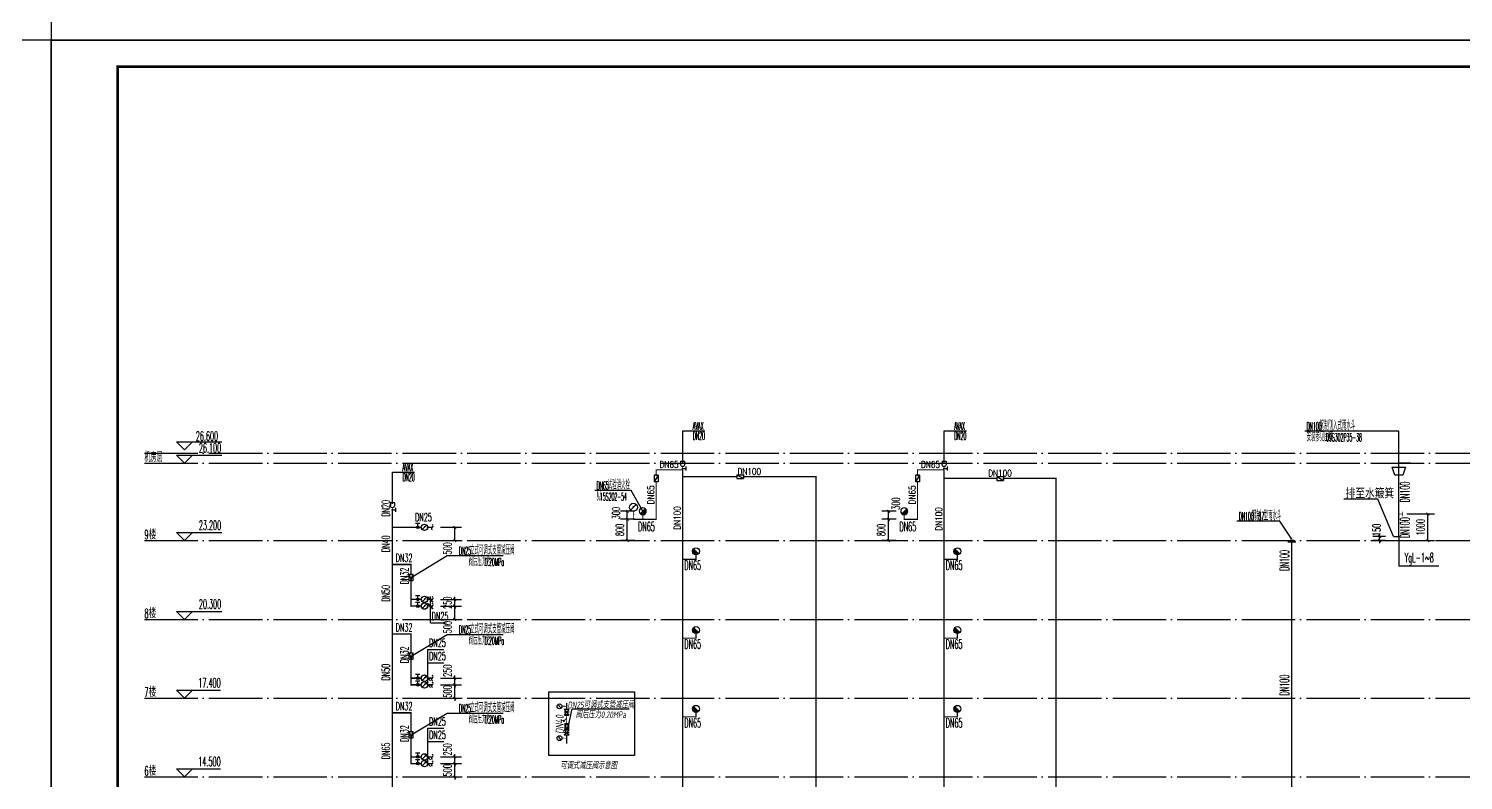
# Model space of a CAD drawing. Extents: x 27938 to 1507990, y 110129 to 923079.
# Drawn here: x 1188619 to 1242401, y 675961 to 704109 of the extents above; entities that cross this region are included whole.
import ezdxf
from ezdxf.enums import TextEntityAlignment as Align

# ---------------------------------------------------------------- set-up
doc = ezdxf.new("R2010")
doc.units = 0
doc.header["$LTSCALE"] = 1000
doc.header["$MEASUREMENT"] = 0
doc.linetypes.add('DOTE', pattern=[2.42, 2, -0.2, 0.02, -0.2])
for name, color, linetype in [('$AUDIT_BAD_LAYER2', 7, 'Continuous'), ('-FJ', 2, 'Continuous'), ('-JS', 4, 'Continuous'), ('DIM_不分区消火栓', 1, 'Continuous'), ('DIM_消防', 3, 'Continuous'), ('DIM_给水', 3, 'Continuous'), ('DIM_雨水', 4, 'Continuous'), ('EQUIP_污水', 7, 'Continuous'), ('EQUIP_消火栓', 7, 'Continuous'), ('EQUIP_给水', 7, 'Continuous'), ('PIPE-不分区消火栓', 1, 'TG_X'), ('PIPE-给水中', 72, 'J2'), ('PIPE-给水高', 91, 'J3'), ('PIPE-雨水', 4, 'TG_Y'), ('TEXT_不分区消火栓', 7, 'Continuous'), ('TEXT_给水', 7, 'Continuous'), ('TWT', 7, 'Continuous'), ('TWT_DIM', 3, 'Continuous'), ('TWT_ELEV', 3, 'Continuous'), ('TWT_LEAD', 3, 'Continuous'), ('TWT_TEXT', 7, 'Continuous'), ('TWT_TITLE', 7, 'Continuous'), ('VALVE_不分区消火栓', 7, 'Continuous'), ('VALVE_消防', 7, 'Continuous'), ('VALVE_给水', 7, 'Continuous'), ('VPIPE_DIM', 3, 'Continuous'), ('图框', 140, 'Continuous')]:
    doc.layers.add(name, color=color, linetype=linetype)
doc.styles.add('_TCH_DIM_T3', font='SIMPLEX.shx', dxfattribs={"width": 0.494118, "bigfont": 'GBCBIG.shx'})
doc.styles.add('_TWT_PIPEDN', font='SIMPLEX', dxfattribs={"width": 0.8, "height": 3.5, "bigfont": 'HZTXT'})
doc.styles.add('_TWT_SERIAL', font='SIMPLEX', dxfattribs={"width": 0.8, "height": 3.5, "bigfont": 'HZTXT'})
doc.styles.add('l3', font='isocp.shx', dxfattribs={"width": 0.7, "oblique": 9, "bigfont": 'hztxt.shx'})
doc.styles.get("Standard").update_dxf_attribs({"font": 'gbenor.shx', "bigfont": 'gbcbig.shx'})
doc.styles.add('TG_LINETYPE', font='SIMPLEX', dxfattribs={"width": 0.8, "height": 3, "bigfont": 'HZTXT'})
doc.linetypes.add('J2', pattern='A,3,-0.2,["J2",Standard,S=0.25,R=0,X=-0.1,Y=-0.115],-0.35', length=3.55)
doc.linetypes.add('J3', pattern='A,3,-0.2,["J3",Standard,S=0.25,R=0,X=-0.1,Y=-0.115],-0.35', length=3.55)
doc.linetypes.add('TG_X', pattern='A,2,-0.229,["X",TG_LINETYPE,S=0.1,R=0,X=-0.229,Y=-0.15],0', length=2.229)
doc.linetypes.add('TG_Y', pattern='A,2,-0.229,["Y",TG_LINETYPE,S=0.1,R=0,X=-0.229,Y=-0.15],0', length=2.229)
doc.dimstyles.new('_TWT_ARCH&&100', dxfattribs={"dimtxt": 297.5, "dimasz": 100, "dimexe": 250, "dimexo": 300, "dimgap": 126.25, "dimtad": 1, "dimdec": 0, "dimzin": 0, "dimdsep": 46, "dimtxsty": '_TCH_DIM_T3', "dimblk": 'ARCHTICK', "dimcen": 0.09, "dimclrt": 7, "dimazin": 2, "dimtfac": 1, "dimtdec": 0, "dimtix": 1, "dimtmove": 2, "dimatfit": 3, "dimfxl": 1, "dimtolj": 1, "dimtzin": 0, "dimarcsym": 0})

# ---------------------------------------------------------------- blocks, each defined once
blk = doc.blocks.new('$VALVE$00000497')
for p, q in [((78, 138), (-78, 138)), ((0, 50), (0, 138))]:
    blk.add_line(p, q)
at = {"const_width": 49.6}
blk.add_lwpolyline([(25, 0, 1), (-25, 0, 1)], format="xyb", close=True, dxfattribs=at)
blk.add_circle((0, 0), 50)
blk = doc.blocks.new('$VALVE$00000742')
blk.add_line((-93, -93), (93, 93))
blk.add_lwpolyline([(93, 93, 0, 50, 0), (-13, 22, 50, 50, 0)], format="xyseb")
blk.add_circle((0, 0), 150)
for p in [(-150, 0), (150, 0)]:
    blk.add_point(p)
blk = doc.blocks.new('$TwtSys$00000132')
at = {"elevation": 0}
blk.add_lwpolyline([(7, -101, -0.575183), (0, 0, 0.604745), (-11, 101, 16.924828)], format="xyb", dxfattribs=at)
blk = doc.blocks.new('$VALVE$00000301')
for points in [[(-125, 72), (125, 0), (-125, -72)], [(-125, 72), (-125, -72), (125, -72), (125, 72), (-125, 72)]]:
    blk.add_lwpolyline(points)
for p in [(-125, 0), (125, 0)]:
    blk.add_point(p)
blk = doc.blocks.new('$TwtSys$00000386')
blk.add_line((-93, 93, 0), (93, -93, 0))
blk.add_circle((0, 0, 0), 131)
at = {"color": 0}
for points in [[(34, -127, 0), (-127, 34, 0), (93, -93, 0), (-93, 93, 0)], [(-34, -127, 0), (-127, -34, 0), (34, -127, 0), (-127, 34, 0)], [(-93, -93, 0), (-93, -93, 0), (-34, -127, 0), (-127, -34, 0)]]:
    blk.add_solid(points, dxfattribs=at)
at = {"flags": 9}
blk.add_attdef('A', (0, 0, 0), '', height=0.00524, dxfattribs=at)
blk = doc.blocks.new('jzf1')
at = {"layer": '$AUDIT_BAD_LAYER2'}
for p, q in [((-1.5, 2.3), (1.5, 2.3)), ((0, 0.8), (0, 2.3))]:
    blk.add_line(p, q, dxfattribs=at)
at = {"layer": '$AUDIT_BAD_LAYER2', "const_width": 0.75}
blk.add_lwpolyline([(-0.4, 0, 1), (0.4, 0, 1)], format="xyb", close=True, dxfattribs=at)
blk = doc.blocks.new('zdpqf')
at = {"layer": '$AUDIT_BAD_LAYER2'}
for p, q in [((-1.5, 6.1), (-1.5, 3.6)), ((1.5, 6.1), (-1.5, 6.1)), ((1.5, 6.1), (1.5, 3.6))]:
    blk.add_line(p, q, dxfattribs=at)
at = {"layer": '$AUDIT_BAD_LAYER2', "const_width": 0.4}
for points in [[(0, 6.1), (0, 6.6)], [(0, -0.9), (0, 2.1)]]:
    blk.add_lwpolyline(points, dxfattribs=at)
at = {"layer": '$AUDIT_BAD_LAYER2'}
blk.add_arc((0, 3.6), 1.5, 180, 0, dxfattribs=at)
at = {"layer": '$AUDIT_BAD_LAYER2', "extrusion": (0, 0, -1), "zscale": -1, "rotation": 270}
blk.add_blockref('jzf1', (0, 0.6), dxfattribs=at)
blk = doc.blocks.new('$VALVE$00000597')
blk.add_line((-93, 357), (93, 543))
blk.add_lwpolyline([(93, 543, 0, 50, 0), (-31, 456, 50, 50, 0)], format="xyseb")
for points, const_width in [([(0, 300), (0, 0)], 30), ([(0, 182), (75, 182), (75, 107)], 7.5)]:
    blk.add_lwpolyline(points, dxfattribs=dict(const_width=const_width))
blk.add_circle((0, 450), 150)
blk = doc.blocks.new('_ArchTick')
at = {"color": 0, "linetype": 'ByBlock', "const_width": 0.4}
blk.add_lwpolyline([(-0.5, -0.5), (0.5, 0.5)], dxfattribs=at)
blk = doc.blocks.new('*D222')
at = {"layer": 'Defpoints', "color": 0}
for p in [(1220853, 686036), (1221440, 686036), (1221440, 685736)]:
    blk.add_point(p, dxfattribs=at)
at = {"layer": 'DIM_不分区消火栓', "color": 0, "lineweight": -2}
for p, q in [((1221140, 686036), (1220603, 686036)), ((1221140, 685736), (1220603, 685736)), ((1220853, 685736), (1220853, 686036))]:
    blk.add_line(p, q, dxfattribs=at)
at = {"layer": 'DIM_不分区消火栓', "color": 0, "lineweight": -2, "xscale": 100, "yscale": 100, "zscale": 100}
for p, rotation in [((1220853, 686036), 90), ((1220853, 685736), 270)]:
    blk.add_blockref('_ArchTick', p, dxfattribs=dict(at, rotation=rotation))
at = {"layer": 'DIM_不分区消火栓', "color": 7, "insert": (1221128, 686325), "char_height": 297.5, "attachment_point": 5, "rotation": 90, "style": '_TCH_DIM_T3'}
blk.add_mtext('\\A1;300', dxfattribs=at)
blk = doc.blocks.new('*D223')
at = {"layer": 'Defpoints', "color": 0}
for p in [(1220853, 685736), (1221440, 685736), (1221440, 684936)]:
    blk.add_point(p, dxfattribs=at)
at = {"layer": 'DIM_不分区消火栓', "color": 0, "lineweight": -2}
for p, q in [((1221140, 685736), (1220603, 685736)), ((1220853, 684936), (1220853, 685736)), ((1221140, 684936), (1220603, 684936))]:
    blk.add_line(p, q, dxfattribs=at)
at = {"layer": 'DIM_不分区消火栓', "color": 0, "lineweight": -2, "xscale": 100, "yscale": 100, "zscale": 100}
for p, rotation in [((1220853, 685736), 90), ((1220853, 684936), 270)]:
    blk.add_blockref('_ArchTick', p, dxfattribs=dict(at, rotation=rotation))
at = {"layer": 'DIM_不分区消火栓', "color": 7, "insert": (1220578, 685336), "char_height": 297.5, "attachment_point": 5, "rotation": 90, "style": '_TCH_DIM_T3'}
blk.add_mtext('\\A1;800', dxfattribs=at)
blk = doc.blocks.new('*D224')
at = {"layer": 'Defpoints', "color": 0}
for p in [(1211053, 686036), (1211640, 686036), (1211640, 685736)]:
    blk.add_point(p, dxfattribs=at)
at = {"layer": 'DIM_不分区消火栓', "color": 0, "lineweight": -2}
for p, q in [((1211340, 686036), (1210803, 686036)), ((1211340, 685736), (1210803, 685736)), ((1211053, 685736), (1211053, 686036))]:
    blk.add_line(p, q, dxfattribs=at)
at = {"layer": 'DIM_不分区消火栓', "color": 0, "lineweight": -2, "xscale": 100, "yscale": 100, "zscale": 100}
for p, rotation in [((1211053, 686036), 90), ((1211053, 685736), 270)]:
    blk.add_blockref('_ArchTick', p, dxfattribs=dict(at, rotation=rotation))
at = {"layer": 'DIM_不分区消火栓', "color": 7, "insert": (1210635, 685965), "char_height": 297.5, "attachment_point": 5, "rotation": 90, "style": '_TCH_DIM_T3'}
blk.add_mtext('\\A1;300', dxfattribs=at)
blk = doc.blocks.new('*D225')
at = {"layer": 'Defpoints', "color": 0}
for p in [(1211053, 685736), (1211640, 685736), (1211640, 684936)]:
    blk.add_point(p, dxfattribs=at)
at = {"layer": 'DIM_不分区消火栓', "color": 0, "lineweight": -2}
for p, q in [((1211340, 685736), (1210803, 685736)), ((1211053, 684936), (1211053, 685736)), ((1211340, 684936), (1210803, 684936))]:
    blk.add_line(p, q, dxfattribs=at)
at = {"layer": 'DIM_不分区消火栓', "color": 0, "lineweight": -2, "xscale": 100, "yscale": 100, "zscale": 100}
for p, rotation in [((1211053, 685736), 90), ((1211053, 684936), 270)]:
    blk.add_blockref('_ArchTick', p, dxfattribs=dict(at, rotation=rotation))
at = {"layer": 'DIM_不分区消火栓', "color": 7, "insert": (1210778, 685336), "char_height": 297.5, "attachment_point": 5, "rotation": 90, "style": '_TCH_DIM_T3'}
blk.add_mtext('\\A1;800', dxfattribs=at)
blk = doc.blocks.new('*D325')
at = {"layer": 'Defpoints', "color": 0}
for p in [(1239980, 685936), (1241070, 685936), (1239980, 684936)]:
    blk.add_point(p, dxfattribs=at)
at = {"layer": 'TWT_DIM', "color": 0, "lineweight": -2}
for p, q in [((1240280, 685936), (1241320, 685936)), ((1241070, 684936), (1241070, 685936)), ((1240280, 684936), (1241320, 684936))]:
    blk.add_line(p, q, dxfattribs=at)
at = {"layer": 'TWT_DIM', "color": 0, "lineweight": -2, "xscale": 100, "yscale": 100, "zscale": 100}
for p, rotation in [((1241070, 685936), 90), ((1241070, 684936), 270)]:
    blk.add_blockref('_ArchTick', p, dxfattribs=dict(at, rotation=rotation))
at = {"layer": 'TWT_DIM', "color": 7, "insert": (1240795, 685436), "char_height": 297.5, "attachment_point": 5, "rotation": 90, "style": '_TCH_DIM_T3'}
blk.add_mtext('\\A1;1000', dxfattribs=at)
blk = doc.blocks.new('*D326')
at = {"layer": 'Defpoints', "color": 0}
for p in [(1239263, 685086), (1239780, 685086), (1239780, 684936)]:
    blk.add_point(p, dxfattribs=at)
at = {"layer": 'TWT_DIM', "color": 0, "lineweight": -2}
for p, q in [((1239480, 685086), (1239013, 685086)), ((1239480, 684936), (1239013, 684936)), ((1239263, 685086), (1239263, 685186)), ((1239263, 684936), (1239263, 685086)), ((1239263, 684936), (1239263, 684836))]:
    blk.add_line(p, q, dxfattribs=at)
at = {"layer": 'TWT_DIM', "color": 0, "lineweight": -2, "xscale": 100, "yscale": 100, "zscale": 100}
for p, rotation in [((1239263, 685086), 270), ((1239263, 684936), 90)]:
    blk.add_blockref('_ArchTick', p, dxfattribs=dict(at, rotation=rotation))
at = {"layer": 'TWT_DIM', "color": 7, "insert": (1239151, 685339), "char_height": 297.5, "attachment_point": 5, "rotation": 90, "style": '_TCH_DIM_T3'}
blk.add_mtext('\\A1;150', dxfattribs=at)
blk = doc.blocks.new('*D331')
at = {"layer": 'Defpoints', "color": 0}
for p in [(1203754, 679786), (1203754, 679536), (1204591, 679786)]:
    blk.add_point(p, dxfattribs=at)
at = {"layer": 'TWT_DIM', "color": 0, "lineweight": -2}
for p, q in [((1204591, 679786), (1204591, 679886)), ((1204054, 679786), (1204841, 679786)), ((1204054, 679536), (1204841, 679536)), ((1204591, 679536), (1204591, 679786)), ((1204591, 679536), (1204591, 679436))]:
    blk.add_line(p, q, dxfattribs=at)
at = {"layer": 'TWT_DIM', "color": 0, "lineweight": -2, "xscale": 100, "yscale": 100, "zscale": 100}
for p, rotation in [((1204591, 679786), 270), ((1204591, 679536), 90)]:
    blk.add_blockref('_ArchTick', p, dxfattribs=dict(at, rotation=rotation))
at = {"layer": 'TWT_DIM', "color": 7, "insert": (1204316, 680066), "char_height": 297.5, "attachment_point": 5, "rotation": 90, "style": '_TCH_DIM_T3'}
blk.add_mtext('\\A1;250', dxfattribs=at)
blk = doc.blocks.new('*D332')
at = {"layer": 'Defpoints', "color": 0}
for p in [(1203754, 679536), (1204591, 679536), (1203754, 679036)]:
    blk.add_point(p, dxfattribs=at)
at = {"layer": 'TWT_DIM', "color": 0, "lineweight": -2}
for p, q in [((1204054, 679536), (1204841, 679536)), ((1204591, 679536), (1204591, 679636)), ((1204591, 679036), (1204591, 679536)), ((1204054, 679036), (1204841, 679036)), ((1204591, 679036), (1204591, 678936))]:
    blk.add_line(p, q, dxfattribs=at)
at = {"layer": 'TWT_DIM', "color": 0, "lineweight": -2, "xscale": 100, "yscale": 100, "zscale": 100}
for p, rotation in [((1204591, 679536), 270), ((1204591, 679036), 90)]:
    blk.add_blockref('_ArchTick', p, dxfattribs=dict(at, rotation=rotation))
at = {"layer": 'TWT_DIM', "color": 7, "insert": (1204316, 679286), "char_height": 297.5, "attachment_point": 5, "rotation": 90, "style": '_TCH_DIM_T3'}
blk.add_mtext('\\A1;500', dxfattribs=at)
blk = doc.blocks.new('*D333')
at = {"layer": 'Defpoints', "color": 0}
for p in [(1203754, 676836), (1203754, 676586), (1204591, 676836)]:
    blk.add_point(p, dxfattribs=at)
at = {"layer": 'TWT_DIM', "color": 0, "lineweight": -2}
for p, q in [((1204054, 676836), (1204841, 676836)), ((1204054, 676586), (1204841, 676586)), ((1204591, 676836), (1204591, 676936)), ((1204591, 676586), (1204591, 676836)), ((1204591, 676586), (1204591, 676486))]:
    blk.add_line(p, q, dxfattribs=at)
at = {"layer": 'TWT_DIM', "color": 0, "lineweight": -2, "xscale": 100, "yscale": 100, "zscale": 100}
for p, rotation in [((1204591, 676836), 270), ((1204591, 676586), 90)]:
    blk.add_blockref('_ArchTick', p, dxfattribs=dict(at, rotation=rotation))
at = {"layer": 'TWT_DIM', "color": 7, "insert": (1204316, 677116), "char_height": 297.5, "attachment_point": 5, "rotation": 90, "style": '_TCH_DIM_T3'}
blk.add_mtext('\\A1;250', dxfattribs=at)
blk = doc.blocks.new('*D334')
at = {"layer": 'Defpoints', "color": 0}
for p in [(1203754, 676586), (1204591, 676586), (1203754, 676086)]:
    blk.add_point(p, dxfattribs=at)
at = {"layer": 'TWT_DIM', "color": 0, "lineweight": -2}
for p, q in [((1204054, 676586), (1204841, 676586)), ((1204591, 676586), (1204591, 676686)), ((1204591, 676086), (1204591, 676586)), ((1204054, 676086), (1204841, 676086)), ((1204591, 676086), (1204591, 675986))]:
    blk.add_line(p, q, dxfattribs=at)
at = {"layer": 'TWT_DIM', "color": 0, "lineweight": -2, "xscale": 100, "yscale": 100, "zscale": 100}
for p, rotation in [((1204591, 676586), 270), ((1204591, 676086), 90)]:
    blk.add_blockref('_ArchTick', p, dxfattribs=dict(at, rotation=rotation))
at = {"layer": 'TWT_DIM', "color": 7, "insert": (1204316, 676336), "char_height": 297.5, "attachment_point": 5, "rotation": 90, "style": '_TCH_DIM_T3'}
blk.add_mtext('\\A1;500', dxfattribs=at)
blk = doc.blocks.new('$ATTACHMENT$00000073')
at = {"const_width": 20}
for points in [[(0, 0), (150, 0)], [(150, 90), (150, -90)]]:
    blk.add_lwpolyline(points, dxfattribs=at)
blk = doc.blocks.new('$VALVE$00000316')
for p, q in [((-125, 72), (125, -72)), ((-125, 72), (-125, -72)), ((-125, 72), (125, 72)), ((125, 72), (125, -72)), ((-125, -72), (125, -72))]:
    blk.add_line(p, q)
at = {"const_width": 21.1}
blk.add_lwpolyline([(-11, 0, 1), (11, 0, 1)], format="xyb", close=True, dxfattribs=at)
for p in [(-125, 0), (125, 0)]:
    blk.add_point(p)
at = {"color": 7, "flags": 9}
for tag in ['XSIZE', 'YSIZE']:
    blk.add_attdef(tag, (0, 0), '', height=0.5, dxfattribs=at)
blk = doc.blocks.new('$ATTACHMENT$00000217')
blk.add_line((-150, 0), (150, 0))
at = {"const_width": 15}
blk.add_lwpolyline([(-99, 0, -1), (101, 0)], format="xyb", dxfattribs=at)
blk = doc.blocks.new('zf1')
at = {"layer": '$AUDIT_BAD_LAYER2'}
for p, q in [((0.5, 0.5), (-0.5, -0.5)), ((-0.5, 0.5), (0.5, -0.5)), ((-0.5, 0.5), (-0.5, -0.5)), ((0, 0.5), (0, -0.5)), ((0.5, 0.5), (0.5, -0.5))]:
    blk.add_line(p, q, dxfattribs=at)
blk = doc.blocks.new('jwq')
at = {"layer": '$AUDIT_BAD_LAYER2'}
for p, q in [((0, 0.25), (0, -0.25)), ((1, 0.25), (1, -0.25)), ((0.75, -0.25), (0.57, -0.43))]:
    blk.add_line(p, q, dxfattribs=at)
at = {"layer": '$AUDIT_BAD_LAYER2', "const_width": 0.1}
for points in [[(0, 0), (1, 0)], [(0.32, 0), (0.66, -0.34)]]:
    blk.add_lwpolyline(points, dxfattribs=at)
blk = doc.blocks.new('jyf')
at = {"layer": '$AUDIT_BAD_LAYER2'}
for p, q in [((0, 0.33), (1, 0)), ((1, 0), (0, -0.33))]:
    blk.add_line(p, q, dxfattribs=at)
blk.add_lwpolyline([(0, -0.33), (0, 0.33), (1, 0.33), (1, -0.33)], close=True, dxfattribs=at)
blk = doc.blocks.new('*D1536')
at = {"layer": 'Defpoints', "color": 0}
for p in [(1203754, 682736), (1204591, 682736), (1203754, 682486)]:
    blk.add_point(p, dxfattribs=at)
at = {"layer": 'TWT_DIM', "color": 0, "lineweight": -2}
for p, q in [((1204054, 682736), (1204841, 682736)), ((1204591, 682736), (1204591, 682836)), ((1204591, 682486), (1204591, 682736)), ((1204054, 682486), (1204841, 682486)), ((1204591, 682486), (1204591, 682386))]:
    blk.add_line(p, q, dxfattribs=at)
at = {"layer": 'TWT_DIM', "color": 0, "lineweight": -2, "xscale": 100, "yscale": 100, "zscale": 100}
for p, rotation in [((1204591, 682736), 270), ((1204591, 682486), 90)]:
    blk.add_blockref('_ArchTick', p, dxfattribs=dict(at, rotation=rotation))
at = {"layer": 'TWT_DIM', "color": 7, "insert": (1204316, 682611), "char_height": 297.5, "attachment_point": 5, "rotation": 90, "style": '_TCH_DIM_T3'}
blk.add_mtext('\\A1;250', dxfattribs=at)
blk = doc.blocks.new('*D1537')
at = {"layer": 'Defpoints', "color": 0}
for p in [(1203754, 682486), (1203754, 681986), (1204591, 682486)]:
    blk.add_point(p, dxfattribs=at)
at = {"layer": 'TWT_DIM', "color": 0, "lineweight": -2}
for p, q in [((1204054, 682486), (1204841, 682486)), ((1204054, 681986), (1204841, 681986)), ((1204591, 681986), (1204591, 682486))]:
    blk.add_line(p, q, dxfattribs=at)
at = {"layer": 'TWT_DIM', "color": 0, "lineweight": -2, "xscale": 100, "yscale": 100, "zscale": 100}
for p, rotation in [((1204591, 682486), 90), ((1204591, 681986), 270)]:
    blk.add_blockref('_ArchTick', p, dxfattribs=dict(at, rotation=rotation))
at = {"layer": 'TWT_DIM', "color": 7, "insert": (1204316, 681697), "char_height": 297.5, "attachment_point": 5, "rotation": 90, "style": '_TCH_DIM_T3'}
blk.add_mtext('\\A1;500', dxfattribs=at)
blk = doc.blocks.new('*D1538')
at = {"layer": 'Defpoints', "color": 0}
for p in [(1203754, 685436), (1204591, 685436), (1203754, 684936)]:
    blk.add_point(p, dxfattribs=at)
at = {"layer": 'TWT_DIM', "color": 0, "lineweight": -2}
for p, q in [((1204054, 685436), (1204841, 685436)), ((1204591, 684936), (1204591, 685436)), ((1204054, 684936), (1204841, 684936))]:
    blk.add_line(p, q, dxfattribs=at)
at = {"layer": 'TWT_DIM', "color": 0, "lineweight": -2, "xscale": 100, "yscale": 100, "zscale": 100}
for p, rotation in [((1204591, 685436), 90), ((1204591, 684936), 270)]:
    blk.add_blockref('_ArchTick', p, dxfattribs=dict(at, rotation=rotation))
at = {"layer": 'TWT_DIM', "color": 7, "insert": (1204316, 684647), "char_height": 297.5, "attachment_point": 5, "rotation": 90, "style": '_TCH_DIM_T3'}
blk.add_mtext('\\A1;500', dxfattribs=at)
blk = doc.blocks.new('A$C40A3486E')
at = {"layer": 'PIPE-给水中'}
for points in [[(700, 2055.6), (727.5, 2055.6), (727.5, 2083.1)], [(700, 2055.6), (700, 2083.1), (727.5, 2083.1)], [(700, 2055.6), (700, 2083.1), (727.5, 2083.1)], [(700, 2055.6), (727.5, 2055.6), (727.5, 2083.1)], [(700, 500), (700, 472.5), (672.5, 472.5)], [(700, 500), (672.5, 500), (672.5, 472.5)], [(700, 500), (672.5, 500), (672.5, 472.5)], [(700, 500), (700, 472.5), (672.5, 472.5)]]:
    blk.add_hatch(color=256, dxfattribs=at).paths.add_polyline_path(points)
at = {"layer": 'DIM_给水'}
for p, q in [((1317.1, 856.1), (1529.2, 643.9)), ((1317.1, 606.1), (1529.2, 393.9)), ((1423.2, -129.7), (1423.2, 862)), ((1423.2, -129.7), (2023.2, -129.7))]:
    blk.add_line(p, q, dxfattribs=at)
at = {"layer": 'PIPE-给水中', "const_width": 55}
for points in [[(0, 3930.5), (0, 4072.5)], [(0, 2650), (0, 3930.5)], [(0, 3450), (1080, 3450)], [(1320, 3450), (1500, 3450)], [(0, -550), (0, 2712.8)], [(0, 2055.6), (700, 2055.6)], [(700, 1699.8), (700, 2055.6)], [(700, 1000), (700, 1450.2)], [(700, 750), (700, 1000)], [(700, 500), (700, 750)], [(700, 750), (1080, 750)], [(1320, 750), (1500, 750)], [(700, 500), (1080, 500)], [(1320, 500), (1500, 500)]]:
    blk.add_lwpolyline(points, dxfattribs=at)
at = {"layer": 'TWT_LEAD'}
for p, q in [((0, 4330.5), (0, 5512.7)), ((0, 5512.7), (834.6, 5512.7)), ((700, 1575), (2047.5, 2387.5)), ((2047.5, 2387.5), (4158.4, 2387.5))]:
    blk.add_line(p, q, dxfattribs=at)
at = {"layer": '-JS', "xscale": -50, "yscale": 50, "zscale": 50}
blk.add_blockref('zdpqf', (0, 4075), dxfattribs=at)
at = {"layer": 'EQUIP_给水'}
for p in [(1500, 3450), (1500, 750), (1500, 500)]:
    blk.add_blockref('$TwtSys$00000132', p, dxfattribs=at)
at = {"layer": 'VALVE_给水'}
for p in [(948.6, 3450), (948.6, 750), (948.6, 500)]:
    blk.add_blockref('$VALVE$00000497', p, dxfattribs=at)
at = {"layer": 'VALVE_给水', "xscale": 0.8, "yscale": 0.8, "zscale": 0.8}
for p in [(1200, 3450), (1200, 750), (1200, 500)]:
    blk.add_blockref('$VALVE$00000742', p, dxfattribs=at)
at = {"layer": 'VALVE_给水', "yscale": -1, "rotation": 270}
blk.add_blockref('$VALVE$00000301', (700, 1575), dxfattribs=at)
at = {"layer": 'DIM_给水', "color": 7, "style": '_TWT_PIPEDN', "width": 0.48}
for p in [(852.6, 3676.8), (1473.2, -29.7)]:
    blk.add_text('DN25', height=300, dxfattribs=at).set_placement(p)
at = {"layer": 'TEXT_给水', "style": '_TWT_PIPEDN', "width": 0.48}
for s, p in [('DN20', (-100, 3845.6)), ('DN40', (-100, 2519.2)), ('DN32', (600, 1311)), ('DN50', (-100, 661))]:
    blk.add_text(s, height=300, rotation=90, dxfattribs=at).set_placement(p)
blk.add_text('DN32', height=300, dxfattribs=at).set_placement((124.8, 2155.6))
at = {"layer": 'TWT_LEAD', "color": 7, "style": '_TCH_DIM_T3'}
for s, height, width, p in [('AVAX', 297.5, 0.348789, (379.2, 5547.7)), ('DN20', 297.5, 0.348789, (384.2, 5180.2)), ('DN25', 297.5, 0.348789, (2498.9, 2422.5)), ('立式可调式支管减压阀', 337.59, 0.494118, (2909.1, 2422.5)), ('阀后压力为', 337.59, 0.494118, (2853.7, 2002.5)), ('0.20MPa', 297.5, 0.348789, (3460.8, 2002.5))]:
    blk.add_text(s, height=height, dxfattribs=dict(at, width=width)).set_placement(p)
at = {"layer": 'TWT_DIM'}
for base, p1, p2, picture, middle in [((2337.5, 3450), (1500.2, 2950), (1500.2, 3450), '*D1538', (2062.5, 2661)), ((2337.5, 500), (1500.2, 0), (1500.2, 500), '*D1537', (2062.5, -289))]:
    dim = blk.add_linear_dim(base=base, p1=p1, p2=p2, angle=90, dimstyle='_TWT_ARCH&&100', dxfattribs=at)
    dim.commit()
    dim.dimension.update_dxf_attribs({"geometry": picture, "text_midpoint": middle, "dimtype": 129, "insert": (-1202253.4, -681985.9)})
dim = blk.add_aligned_dim(p1=(1500.2, 500), p2=(1500.2, 750), distance=-837.2, dimstyle='_TWT_ARCH&&100', dxfattribs=at)
dim.commit()
dim.dimension.update_dxf_attribs({"geometry": '*D1536', "text_midpoint": (2062.5, 625), "insert": (-1202253.4, -681985.9)})

msp = doc.modelspace()

# ---------------------------------------------------------------- hatches: boundary and pattern name
at = {"layer": 'PIPE-不分区消火栓'}
for points in [[(1212140.5, 687586.4), (1212140.5, 687608.9), (1212118, 687608.9)], [(1212140.5, 687586.4), (1212118, 687586.4), (1212118, 687608.9)], [(1213134.8, 687586.4), (1213157.3, 687586.4), (1213157.3, 687608.9)], [(1213134.8, 687586.4), (1213134.8, 687608.9), (1213157.3, 687608.9)], [(1218134.8, 687329.3), (1218134.8, 687351.8), (1218157.3, 687351.8)], [(1218134.8, 687329.3), (1218157.3, 687329.3), (1218157.3, 687351.8)], [(1218134.8, 687329.3), (1218157.3, 687329.3), (1218157.3, 687351.8)], [(1218134.8, 687329.3), (1218134.8, 687351.8), (1218157.3, 687351.8)], [(1221940.5, 687586.4), (1221940.5, 687608.9), (1221918, 687608.9)], [(1221940.5, 687586.4), (1221918, 687586.4), (1221918, 687608.9)], [(1227134.8, 687266.1), (1227157.3, 687266.1), (1227157.3, 687288.6)], [(1227134.8, 687266.1), (1227134.8, 687288.6), (1227157.3, 687288.6)], [(1212140.5, 685735.9), (1212140.5, 685713.4), (1212163, 685713.4)], [(1212140.5, 685735.9), (1212163, 685735.9), (1212163, 685713.4)], [(1221440.5, 685735.9), (1221440.5, 685713.4), (1221418, 685713.4)], [(1221440.5, 685735.9), (1221418, 685735.9), (1221418, 685713.4)], [(1221940.5, 685735.9), (1221940.5, 685713.4), (1221963, 685713.4)], [(1221940.5, 685735.9), (1221963, 685735.9), (1221963, 685713.4)], [(1213634.8, 684235.9), (1213634.8, 684213.4), (1213657.3, 684213.4)], [(1213634.8, 684235.9), (1213657.3, 684235.9), (1213657.3, 684213.4)], [(1213634.8, 684235.9), (1213657.3, 684235.9), (1213657.3, 684213.4)], [(1213634.8, 684235.9), (1213634.8, 684213.4), (1213657.3, 684213.4)], [(1223434.8, 684235.9), (1223434.8, 684213.4), (1223457.3, 684213.4)], [(1223434.8, 684235.9), (1223457.3, 684235.9), (1223457.3, 684213.4)], [(1223434.8, 684235.9), (1223457.3, 684235.9), (1223457.3, 684213.4)], [(1223434.8, 684235.9), (1223434.8, 684213.4), (1223457.3, 684213.4)], [(1213634.8, 681285.9), (1213634.8, 681263.4), (1213657.3, 681263.4)], [(1213634.8, 681285.9), (1213657.3, 681285.9), (1213657.3, 681263.4)], [(1213634.8, 681285.9), (1213657.3, 681285.9), (1213657.3, 681263.4)], [(1213634.8, 681285.9), (1213634.8, 681263.4), (1213657.3, 681263.4)], [(1223434.8, 681285.9), (1223434.8, 681263.4), (1223457.3, 681263.4)], [(1223434.8, 681285.9), (1223457.3, 681285.9), (1223457.3, 681263.4)], [(1223434.8, 681285.9), (1223457.3, 681285.9), (1223457.3, 681263.4)], [(1223434.8, 681285.9), (1223434.8, 681263.4), (1223457.3, 681263.4)], [(1213634.8, 678335.9), (1213634.8, 678313.4), (1213657.3, 678313.4)], [(1213634.8, 678335.9), (1213657.3, 678335.9), (1213657.3, 678313.4)], [(1213634.8, 678335.9), (1213657.3, 678335.9), (1213657.3, 678313.4)], [(1213634.8, 678335.9), (1213634.8, 678313.4), (1213657.3, 678313.4)], [(1223434.8, 678335.9), (1223434.8, 678313.4), (1223457.3, 678313.4)], [(1223434.8, 678335.9), (1223457.3, 678335.9), (1223457.3, 678313.4)], [(1223434.8, 678335.9), (1223457.3, 678335.9), (1223457.3, 678313.4)], [(1223434.8, 678335.9), (1223434.8, 678313.4), (1223457.3, 678313.4)]]:
    msp.add_hatch(color=256, dxfattribs=at).paths.add_polyline_path(points)
at = {"layer": 'PIPE-给水中'}
for points in [[(1202953.4, 681435.9), (1202980.9, 681435.9), (1202980.9, 681463.4)], [(1202953.4, 681435.9), (1202953.4, 681463.4), (1202980.9, 681463.4)], [(1202953.4, 681435.9), (1202953.4, 681463.4), (1202980.9, 681463.4)], [(1202953.4, 681435.9), (1202980.9, 681435.9), (1202980.9, 681463.4)], [(1202953.4, 679535.9), (1202953.4, 679508.4), (1202925.9, 679508.4)], [(1202953.4, 679535.9), (1202925.9, 679535.9), (1202925.9, 679508.4)], [(1202953.4, 679535.9), (1202925.9, 679535.9), (1202925.9, 679508.4)], [(1202953.4, 679535.9), (1202953.4, 679508.4), (1202925.9, 679508.4)], [(1202953.4, 678485.9), (1202980.9, 678485.9), (1202980.9, 678513.4)], [(1202953.4, 678485.9), (1202953.4, 678513.4), (1202980.9, 678513.4)], [(1202953.4, 678485.9), (1202953.4, 678513.4), (1202980.9, 678513.4)], [(1202953.4, 678485.9), (1202980.9, 678485.9), (1202980.9, 678513.4)], [(1202953.4, 676585.9), (1202953.4, 676558.4), (1202925.9, 676558.4)], [(1202953.4, 676585.9), (1202925.9, 676585.9), (1202925.9, 676558.4)], [(1202953.4, 676585.9), (1202925.9, 676585.9), (1202925.9, 676558.4)], [(1202953.4, 676585.9), (1202953.4, 676558.4), (1202925.9, 676558.4)]]:
    msp.add_hatch(color=256, dxfattribs=at).paths.add_polyline_path(points)
at = {"layer": 'PIPE-雨水'}
for points in [[(1239979.6, 687835.9), (1239952.1, 687835.9), (1239952.1, 687863.4)], [(1239979.6, 687835.9), (1239979.6, 687863.4), (1239952.1, 687863.4)], [(1239979.6, 687835.9), (1239979.6, 687863.4), (1239952.1, 687863.4)], [(1239979.6, 687835.9), (1239952.1, 687835.9), (1239952.1, 687863.4)], [(1239979.6, 685085.9), (1240007.1, 685085.9), (1240007.1, 685058.4)], [(1239979.6, 685085.9), (1239979.6, 685058.4), (1240007.1, 685058.4)], [(1239979.6, 685085.9), (1240007.1, 685085.9), (1240007.1, 685058.4)], [(1239979.6, 685085.9), (1239979.6, 685058.4), (1240007.1, 685058.4)]]:
    msp.add_hatch(color=256, dxfattribs=at).paths.add_polyline_path(points)

# ---------------------------------------------------------------- linework, layer by layer
at = {"layer": '-JS'}
for p, q in [((1208852.4, 678004.4), (1208996.1, 678634.1)), ((1208996.1, 678634.1), (1211134.9, 678634.1))]:
    msp.add_line(p, q, dxfattribs=at)
msp.add_lwpolyline([(1208122.6, 679270.4), (1211335.8, 679270.4), (1211335.8, 676883.7), (1208122.6, 676883.7)], close=True, dxfattribs=at)
at = {"layer": 'DIM_不分区消火栓'}
for p, q in [((1211208.7, 686819.7), (1209842.8, 686819.7)), ((1211640.5, 686035.9), (1211208.7, 686819.7))]:
    msp.add_line(p, q, dxfattribs=at)
at = {"layer": 'DIM_给水'}
for p, q in [((1203581.2, 680361.1), (1203581.2, 680861.1)), ((1203581.2, 680861.1), (1204181.2, 680861.1)), ((1203581.2, 679485.9), (1203581.2, 680361.1)), ((1203581.2, 680361.1), (1204181.2, 680361.1)), ((1203475.1, 679891.9), (1203687.2, 679679.8)), ((1203475.1, 679641.9), (1203687.2, 679429.8)), ((1203581.2, 677411.1), (1203581.2, 677911.1)), ((1203581.2, 677911.1), (1204181.2, 677911.1)), ((1203581.2, 676535.9), (1203581.2, 677411.1)), ((1203581.2, 677411.1), (1204181.2, 677411.1)), ((1203475.1, 676941.9), (1203687.2, 676729.8)), ((1203475.1, 676691.9), (1203687.2, 676479.8))]:
    msp.add_line(p, q, dxfattribs=at)
at = {"layer": 'DIM_雨水'}
for p, q in [((1239979.6, 689039.5), (1236457.8, 689039.5)), ((1239979.6, 687835.9), (1239979.6, 689039.5)), ((1239198.4, 686489), (1237919.3, 686489)), ((1239779.6, 685085.9), (1239198.4, 686489)), ((1235521.6, 685666.9), (1233915, 685666.9)), ((1235969.6, 684985.9), (1235521.6, 685666.9)), ((1239979.6, 685085.9), (1239979.6, 683983.8)), ((1241485.6, 683983.8), (1239979.6, 683983.8))]:
    msp.add_line(p, q, dxfattribs=at)
at = {"layer": 'PIPE-不分区消火栓', "ltscale": 0.5, "const_width": 45}
for points in [[(1212140.5, 687586.4), (1213134.8, 687586.4)], [(1212140.5, 687394.1), (1212140.5, 687586.4)], [(1213134.8, 687329.3), (1213134.8, 687586.4)], [(1213134.8, 687329.3), (1215163.4, 687329.3)], [(1215413.1, 687329.3), (1218134.8, 687329.3)], [(1221940.5, 687586.4), (1222934.8, 687586.4)], [(1221940.5, 687394.1), (1221940.5, 687586.4)], [(1212140.5, 685735.9), (1212140.5, 687144.5)], [(1221940.5, 685735.9), (1221940.5, 687144.5)], [(1222934.8, 687266.1), (1224909.9, 687266.1)], [(1225159.6, 687266.1), (1227134.8, 687266.1)]]:
    msp.add_lwpolyline(points, dxfattribs=at)
at = {"layer": 'PIPE-不分区消火栓', "const_width": 45}
for points in [[(1213134.8, 684235.9), (1213134.8, 687329.3)], [(1218134.8, 660735.9), (1218134.8, 687329.3)], [(1222934.8, 687266.1), (1222934.8, 687563.8)], [(1222934.8, 684235.9), (1222934.8, 687266.1)], [(1227134.8, 660735.9), (1227134.8, 687266.1)], [(1211640.5, 685735.9), (1211288.4, 685735.9)], [(1211640.5, 685735.9), (1211640.5, 685904.9)], [(1212140.5, 685735.9), (1211640.5, 685735.9)], [(1221440.5, 685735.9), (1221440.5, 685904.9)], [(1221940.5, 685735.9), (1221440.5, 685735.9)], [(1213134.8, 684235.9), (1213634.8, 684235.9)], [(1213134.8, 681285.9), (1213134.8, 684235.9)], [(1213634.8, 684235.9), (1213634.8, 684404.9)], [(1222934.8, 684235.9), (1223434.8, 684235.9)], [(1222934.8, 681285.9), (1222934.8, 684235.9)], [(1223434.8, 684235.9), (1223434.8, 684404.9)], [(1213634.8, 681285.9), (1213634.8, 681454.9)], [(1223434.8, 681285.9), (1223434.8, 681454.9)], [(1213134.8, 678335.9), (1213134.8, 681285.9)], [(1213134.8, 681285.9), (1213634.8, 681285.9)], [(1222934.8, 678335.9), (1222934.8, 681285.9)], [(1222934.8, 681285.9), (1223434.8, 681285.9)], [(1213134.8, 675385.9), (1213134.8, 678335.9)], [(1213134.8, 678335.9), (1213634.8, 678335.9)], [(1213634.8, 678335.9), (1213634.8, 678504.9)], [(1222934.8, 675385.9), (1222934.8, 678335.9)], [(1222934.8, 678335.9), (1223434.8, 678335.9)], [(1223434.8, 678335.9), (1223434.8, 678504.9)]]:
    msp.add_lwpolyline(points, dxfattribs=at)
at = {"layer": 'PIPE-给水中', "const_width": 55}
for points in [[(1202253.4, 681435.9), (1202253.4, 684041.4)], [(1202253.4, 678485.9), (1202253.4, 681435.9)], [(1202253.4, 681435.9), (1202953.4, 681435.9)], [(1202953.4, 680735.7), (1202953.4, 681435.9)], [(1202953.4, 679785.9), (1202953.4, 680486)], [(1202953.4, 679535.9), (1202953.4, 679785.9)], [(1202953.4, 679785.9), (1203333.4, 679785.9)], [(1203573.4, 679785.9), (1203753.4, 679785.9)], [(1202953.4, 679535.9), (1203333.4, 679535.9)], [(1203573.4, 679535.9), (1203753.4, 679535.9)], [(1202253.4, 675535.9), (1202253.4, 678485.9)], [(1202253.4, 678485.9), (1202953.4, 678485.9)], [(1202953.4, 677785.7), (1202953.4, 678485.9)], [(1202953.4, 676835.9), (1202953.4, 677536)], [(1202953.4, 676585.9), (1202953.4, 676835.9)], [(1202953.4, 676835.9), (1203333.4, 676835.9)], [(1202953.4, 676585.9), (1203333.4, 676585.9)], [(1203573.4, 676835.9), (1203753.4, 676835.9)], [(1203573.4, 676585.9), (1203753.4, 676585.9)]]:
    msp.add_lwpolyline(points, dxfattribs=at)
at = {"layer": 'PIPE-给水高', "ltscale": 0.5, "const_width": 55}
for points in [[(1208788.4, 678607.2), (1208788.4, 678850.7)], [(1208788.4, 678389.6), (1208788.4, 678415.2)], [(1208788.4, 678050.4), (1208788.4, 678069.6)], [(1208788.4, 677839.2), (1208788.4, 677858.4)], [(1208788.4, 677336.2), (1208788.4, 677647.2)]]:
    msp.add_lwpolyline(points, dxfattribs=at)
at = {"layer": 'PIPE-雨水', "const_width": 55}
for points in [[(1239979.6, 687835.9), (1240429.6, 687835.9)], [(1239979.6, 685935.9), (1239979.6, 687835.9)], [(1239979.6, 685085.9), (1239979.6, 685935.9)], [(1235968.1, 662335.9), (1235968.1, 684885.9)], [(1239779.6, 685085.9), (1239979.6, 685085.9)]]:
    msp.add_lwpolyline(points, dxfattribs=at)
at = {"layer": 'TWT', "color": 8, "linetype": 'DOTE'}
for p, q in [((1192957.9, 688213.2), (1304719.7, 688213.2)), ((1192957.9, 687835.9), (1304719.7, 687835.9)), ((1192957.9, 687835.9), (1304719.7, 687835.9)), ((1192957.9, 684935.9), (1304719.7, 684935.9)), ((1192957.9, 681985.9), (1304719.7, 681985.9)), ((1192957.9, 679035.9), (1304719.7, 679035.9)), ((1192957.9, 676085.9), (1304719.7, 676085.9))]:
    msp.add_line(p, q, dxfattribs=at)
at = {"layer": 'TWT_ELEV'}
for p, q in [((1194457.9, 688335.9), (1194157.9, 688635.9)), ((1194157.9, 688635.9), (1195861.2, 688635.9)), ((1194457.9, 688335.9), (1194757.9, 688635.9)), ((1194457.9, 687835.9), (1194157.9, 688135.9)), ((1194157.9, 688135.9), (1195861.2, 688135.9)), ((1194457.9, 687835.9), (1194757.9, 688135.9)), ((1194457.9, 684935.9), (1194157.9, 685235.9)), ((1194157.9, 685235.9), (1195861.2, 685235.9)), ((1194457.9, 684935.9), (1194757.9, 685235.9)), ((1194457.9, 681985.9), (1194157.9, 682285.9)), ((1194157.9, 682285.9), (1195861.2, 682285.9)), ((1194457.9, 681985.9), (1194757.9, 682285.9)), ((1194457.9, 679035.9), (1194157.9, 679335.9)), ((1194157.9, 679335.9), (1195807.3, 679335.9)), ((1194457.9, 679035.9), (1194757.9, 679335.9)), ((1194457.9, 676085.9), (1194157.9, 676385.9)), ((1194157.9, 676385.9), (1195807.3, 676385.9)), ((1194457.9, 676085.9), (1194757.9, 676385.9))]:
    msp.add_line(p, q, dxfattribs=at)
at = {"layer": 'TWT_LEAD'}
for p, q in [((1213135.9, 687863.8), (1213135.9, 689046)), ((1213135.9, 689046), (1213970.5, 689046)), ((1222935.9, 687863.8), (1222935.9, 689046)), ((1222935.9, 689046), (1223770.5, 689046)), ((1202953.4, 680610.9), (1204300.9, 681423.4)), ((1204300.9, 681423.4), (1206411.8, 681423.4)), ((1202953.4, 677660.9), (1204300.9, 678473.4)), ((1204300.9, 678473.4), (1206411.8, 678473.4))]:
    msp.add_line(p, q, dxfattribs=at)
at = {"layer": 'TWT_TITLE'}
msp.add_lwpolyline([(1189457.9, 644285.9), (1315557.9, 644285.9), (1315557.9, 703685.9), (1189457.9, 703685.9)], close=True, dxfattribs=at)
at = {"layer": 'TWT_TITLE', "const_width": 100}
msp.add_lwpolyline([(1191957.9, 645285.9), (1314557.9, 645285.9), (1314557.9, 702685.9), (1191957.9, 702685.9)], close=True, dxfattribs=at)
at = {"layer": 'VPIPE_DIM', "lineweight": -3, "elevation": 0}
msp.add_lwpolyline([(1240129.6, 687385.9), (1239829.6, 687385.9), (1239729.6, 687685.9), (1240229.6, 687685.9)], close=True, dxfattribs=at)
msp.add_lwpolyline([(1240129.6, 687385.9), (1239829.6, 687385.9), (1239729.6, 687685.9), (1240229.6, 687685.9)], close=True, dxfattribs=at)
at = {"layer": '图框', "color": 2}
msp.add_lwpolyline([(1189457.9, 703685.9), (1158457.9, 703685.9), (1158457.9, 721685.9), (1189457.9, 721685.9)], close=True, dxfattribs=at)
at = {"layer": '图框'}
msp.add_lwpolyline([(1189457.9, 703685.9), (1315557.9, 703685.9), (1315557.9, 644285.9), (1189457.9, 644285.9)], close=True, dxfattribs=at)
msp.add_lwpolyline([(1189457.9, 703685.9), (1315557.9, 703685.9), (1315557.9, 644285.9), (1189457.9, 644285.9)], close=True, dxfattribs=at)
at = {"layer": '图框', "const_width": 100}
msp.add_lwpolyline([(1314557.9, 645285.9), (1314557.9, 702685.9), (1191957.9, 702685.9), (1191957.9, 645285.9)], close=True, dxfattribs=at)

# ---------------------------------------------------------------- block references
at = {"layer": '-FJ', "rotation": 270}
for name, p, xscale, yscale, zscale in [('jwq', (1208788.4, 678389.6), 320, 320, 320), ('zf1', (1208788.4, 678511.2), 192, 192, 192), ('zf1', (1208788.4, 677743.2), 192, 192, 192), ('jyf', (1208788.4, 678050.4), 192, 192, 192)]:
    msp.add_blockref(name, p, dxfattribs=dict(at, xscale=xscale, yscale=yscale, zscale=zscale))
at = {"layer": '-JS', "xscale": -50, "yscale": 50, "zscale": 50}
for p in [(1213134.8, 687608.3), (1222934.8, 687608.3)]:
    msp.add_blockref('zdpqf', p, dxfattribs=at)
at = {"ltscale": 0.5}
msp.add_blockref('A$C40A3486E', (1202253.4, 681985.9), dxfattribs=at)
at = {"layer": 'EQUIP_污水'}
for name, p in [('$ATTACHMENT$00000073', (1239979.6, 685935.9)), ('$ATTACHMENT$00000217', (1235968.1, 684885.9))]:
    msp.add_blockref(name, p, dxfattribs=at)
at = {"layer": 'EQUIP_消火栓', "xscale": -1}
for p in [(1211640.5, 686035.9), (1221440.5, 686035.9)]:
    msp.add_blockref('$TwtSys$00000386', p, dxfattribs=at)
at = {"layer": 'EQUIP_消火栓'}
for p in [(1213634.8, 684535.9), (1213634.8, 684535.9), (1223434.8, 684535.9), (1223434.8, 684535.9), (1213634.8, 681585.9), (1223434.8, 681585.9), (1213634.8, 678635.9), (1223434.8, 678635.9)]:
    msp.add_blockref('$TwtSys$00000386', p, dxfattribs=at)
at = {"layer": 'EQUIP_给水'}
for p in [(1203753.4, 679785.9), (1203753.4, 679535.9), (1203753.4, 676835.9), (1203753.4, 676585.9)]:
    msp.add_blockref('$TwtSys$00000132', p, dxfattribs=at)
at = {"layer": 'VALVE_不分区消火栓', "rotation": 270}
for p in [(1212140.5, 687269.3), (1221940.5, 687269.3)]:
    msp.add_blockref('$VALVE$00000316', p, dxfattribs=at)
at = {"layer": 'VALVE_不分区消火栓'}
for p in [(1215288.3, 687329.3), (1225034.8, 687266.1)]:
    msp.add_blockref('$VALVE$00000316', p, dxfattribs=at)
at = {"layer": 'VALVE_消防'}
msp.add_blockref('$VALVE$00000597', (1211288.4, 685735.9), dxfattribs=at)
at = {"layer": 'VALVE_给水', "yscale": -1, "rotation": 270}
for p in [(1202953.4, 680610.9), (1202953.4, 677660.9)]:
    msp.add_blockref('$VALVE$00000301', p, dxfattribs=at)
at = {"layer": 'VALVE_给水'}
for p in [(1203202, 679785.9), (1203202, 679535.9), (1203202, 676835.9), (1203202, 676585.9)]:
    msp.add_blockref('$VALVE$00000497', p, dxfattribs=at)
at = {"layer": 'VALVE_给水', "xscale": 0.8, "yscale": 0.8, "zscale": 0.8}
for p in [(1203453.4, 679785.9), (1203453.4, 679535.9), (1203453.4, 676835.9), (1203453.4, 676585.9)]:
    msp.add_blockref('$VALVE$00000742', p, dxfattribs=at)
at = {"layer": 'VALVE_给水', "xscale": 0.6, "yscale": 0.6, "zscale": 0.6, "rotation": 90}
for p in [(1208788.4, 678728.9), (1208788.4, 677538.9)]:
    msp.add_blockref('$VALVE$00000597', p, dxfattribs=at)

# ---------------------------------------------------------------- texts
at = {"layer": '-JS', "style": 'l3', "oblique": 9, "width": 0.7}
for s, p in [('DN25可调式支管减压阀', (1210068.8, 678812.5)), ('阀后压力0.20MPa', (1210068.8, 678444.3)), ('可调式减压阀示意图', (1209611, 676542.2))]:
    msp.add_text(s, height=250, dxfattribs=at).set_placement(p, align=Align.MIDDLE)
at = {"layer": '-JS', "color": 1, "linetype": 'ByBlock', "style": 'l3', "oblique": 9, "width": 0.7}
msp.add_text('DN40', height=300, rotation=90, dxfattribs=at).set_placement((1208525.7, 678052), align=Align.MIDDLE)
at = {"layer": 'DIM_不分区消火栓', "color": 7, "style": '_TCH_DIM_T3'}
for s, height, width, p in [('DN65', 297.5, 0.348789, (1209912.8, 686854.7)), ('试验消火栓', 337.59, 0.494118, (1210322.9, 686854.7)), ('见', 337.6, 0.494118, (1209912.8, 686434.7)), ('15S202-54', 297.5, 0.348789, (1210034.3, 686434.7))]:
    msp.add_text(s, height=height, dxfattribs=dict(at, width=width)).set_placement(p)
at = {"layer": 'DIM_消防', "color": 7, "style": '_TWT_SERIAL', "width": 0.48}
for p in [(1211462.8, 685286.6), (1221262.8, 685286.6), (1213196.5, 683836.6), (1222996.5, 683836.6), (1213196.5, 680886.6), (1222996.5, 680886.6), (1213196.5, 677936.6), (1222996.5, 677936.6)]:
    msp.add_text('DN65', height=350, dxfattribs=at).set_placement(p)
at = {"layer": 'DIM_给水', "color": 7, "style": '_TWT_PIPEDN', "width": 0.48}
for p in [(1203631.2, 680961.1), (1203631.2, 680461.1), (1203631.2, 678011.1), (1203631.2, 677511.1)]:
    msp.add_text('DN25', height=300, dxfattribs=at).set_placement(p)
at = {"layer": 'DIM_雨水', "color": 7}
for s, height, style, width, p in [('安装参见图集', 337.59, '_TCH_DIM_T3', 0.494118, (1236527.8, 688654.5)), ('DN100', 297.5, '_TCH_DIM_T3', 0.348789, (1236527.8, 689074.5)), ('钢制侧入式雨水斗', 337.59, '_TCH_DIM_T3', 0.494118, (1237016.9, 689074.5)), ('09S302P35-38', 297.5, '_TCH_DIM_T3', 0.348789, (1237256.3, 688654.5)), ('排至水簸箕', 350, '_TWT_SERIAL', 0.8, (1237989.3, 686524)), ('DN100', 297.5, '_TCH_DIM_T3', 0.348789, (1233985, 685701.9)), ('钢制', 337.59, '_TCH_DIM_T3', 0.494118, (1234474.2, 685701.9)), ('87', 297.5, '_TCH_DIM_T3', 0.348789, (1234717, 685701.9)), ('型雨水斗', 337.59, '_TCH_DIM_T3', 0.494118, (1234914.7, 685701.9)), ('YgL-1~8', 350, '_TWT_SERIAL', 0.48, (1240199.6, 684123.8))]:
    msp.add_text(s, height=height, dxfattribs=dict(at, style=style, width=width)).set_placement(p)
at = {"layer": 'DIM_雨水', "color": 7, "style": '_TWT_SERIAL', "width": 0.48}
for p in [(1240389.3, 686365.5), (1240389.3, 685032.3), (1235870.4, 683805.6), (1235870.4, 679132.3)]:
    msp.add_text('DN100', height=350, rotation=90, dxfattribs=at).set_placement(p)
at = {"layer": 'TEXT_不分区消火栓', "style": '_TWT_PIPEDN', "width": 0.8}
for s, p in [('DN65', (1212270.9, 687661.4)), ('DN65', (1222070.9, 687661.4)), ('DN100', (1215191.9, 687404.3)), ('DN100', (1224591.9, 687341.1))]:
    msp.add_text(s, height=250, dxfattribs=at).set_placement(p)
for s, p in [('DN65', (1212065.5, 686294.5)), ('DN65', (1221865.5, 686294.5)), ('DN100', (1213059.8, 685339.7)), ('DN100', (1222859.8, 685308.1))]:
    msp.add_text(s, height=250, rotation=90, dxfattribs=at).set_placement(p)
at = {"layer": 'TEXT_给水', "style": '_TWT_PIPEDN', "width": 0.48}
for p in [(1202378.2, 681535.9), (1202378.2, 678585.9)]:
    msp.add_text('DN32', height=300, dxfattribs=at).set_placement(p)
for s, p in [('DN32', (1202853.4, 680346.9)), ('DN50', (1202153.4, 679696.9)), ('DN32', (1202853.4, 677396.9)), ('DN65', (1202153.4, 676746.9))]:
    msp.add_text(s, height=300, rotation=90, dxfattribs=at).set_placement(p)
at = {"layer": 'TWT_ELEV', "color": 7, "style": '_TWT_SERIAL', "width": 0.48}
for s, p in [('26.600', (1194884.1, 688679.9)), ('26.100', (1194999.2, 688236)), ('23.200', (1194999.2, 685336)), ('20.300', (1194999.2, 682386)), ('17.400', (1194977.3, 679436)), ('14.500', (1194977.3, 676486))]:
    msp.add_text(s, height=350, dxfattribs=at).set_placement(p)
at = {"layer": 'TWT_LEAD', "color": 7, "style": '_TCH_DIM_T3'}
for s, height, width, p in [('AVAX', 297.5, 0.348789, (1213515.1, 689081)), ('DN20', 297.5, 0.348789, (1213520, 688713.5)), ('AVAX', 297.5, 0.348789, (1223315.1, 689081)), ('DN20', 297.5, 0.348789, (1223320, 688713.5)), ('DN25', 297.5, 0.348789, (1204752.4, 681458.4)), ('立式可调式支管减压阀', 337.59, 0.494118, (1205162.5, 681458.4)), ('阀后压力为', 337.59, 0.494118, (1205107.1, 681038.4)), ('0.20MPa', 297.5, 0.348789, (1205714.3, 681038.4)), ('DN25', 297.5, 0.348789, (1204752.4, 678508.4)), ('立式可调式支管减压阀', 337.59, 0.494118, (1205162.5, 678508.4)), ('阀后压力为', 337.59, 0.494118, (1205107.1, 678088.4)), ('0.20MPa', 297.5, 0.348789, (1205714.3, 678088.4))]:
    msp.add_text(s, height=height, dxfattribs=dict(at, width=width)).set_placement(p)
at = {"layer": 'TWT_TEXT', "style": '_TWT_SERIAL'}
for s, width, p in [('机房层', 0.48, (1192957.9, 687885.9)), ('9', 0.48, (1192957.9, 684985.9)), ('楼', 0.6, (1193117.9, 684985.9)), ('8', 0.48, (1192957.9, 682035.9)), ('楼', 0.6, (1193117.9, 682035.9)), ('7', 0.48, (1192957.9, 679085.9)), ('楼', 0.6, (1193117.9, 679085.9)), ('6', 0.48, (1192957.9, 676135.9)), ('楼', 0.6, (1193117.9, 676135.9))]:
    msp.add_text(s, height=350, dxfattribs=dict(at, width=width)).set_placement(p)

# ---------------------------------------------------------------- dimensions: what is measured, and where the dimension line sits
at = {"layer": 'DIM_不分区消火栓'}
for base, p1, p2, picture, middle in [((1211053, 686035.9), (1211640.5, 685735.9), (1211640.5, 686035.9), '*D224', (1210635, 685964.8)), ((1220853, 686035.9), (1221440.5, 685735.9), (1221440.5, 686035.9), '*D222', (1221128, 686324.9))]:
    dim = msp.add_linear_dim(base=base, p1=p1, p2=p2, angle=90, dimstyle='_TWT_ARCH&&100', dxfattribs=at)
    dim.commit()
    dim.dimension.update_dxf_attribs({"geometry": picture, "text_midpoint": middle, "dimtype": 129})
for p1, p2, picture, middle in [((1211640.5, 684935.9), (1211640.5, 685735.9), '*D225', (1210778, 685335.9)), ((1221440.5, 684935.9), (1221440.5, 685735.9), '*D223', (1220578, 685335.9))]:
    dim = msp.add_aligned_dim(p1=p1, p2=p2, distance=587.5, dimstyle='_TWT_ARCH&&100', dxfattribs=at)
    dim.commit()
    dim.dimension.update_dxf_attribs({"geometry": picture, "text_midpoint": middle})
at = {"layer": 'TWT_DIM'}
for p1, p2, distance, picture, middle in [((1239979.6, 684935.9), (1239979.6, 685935.9), -1090, '*D325', (1240794.5, 685435.9)), ((1203753.7, 679035.9), (1203753.7, 679535.8), -837.2, '*D332', (1204315.9, 679285.8)), ((1203753.7, 676085.9), (1203753.7, 676585.8), -837.2, '*D334', (1204315.9, 676335.8))]:
    dim = msp.add_aligned_dim(p1=p1, p2=p2, distance=distance, dimstyle='_TWT_ARCH&&100', dxfattribs=at)
    dim.commit()
    dim.dimension.update_dxf_attribs({"geometry": picture, "text_midpoint": middle})
for base, p1, p2, picture, middle in [((1239262.6, 685085.9), (1239779.6, 684935.9), (1239779.6, 685085.9), '*D326', (1239151.3, 685339.1)), ((1204590.9, 679785.8), (1203753.7, 679535.8), (1203753.7, 679785.8), '*D331', (1204315.9, 680066.1)), ((1204590.9, 676835.8), (1203753.7, 676585.8), (1203753.7, 676835.8), '*D333', (1204315.9, 677116.1))]:
    dim = msp.add_linear_dim(base=base, p1=p1, p2=p2, angle=90, dimstyle='_TWT_ARCH&&100', dxfattribs=at)
    dim.commit()
    dim.dimension.update_dxf_attribs({"geometry": picture, "text_midpoint": middle, "dimtype": 129})

doc.saveas('drawing.dxf')
